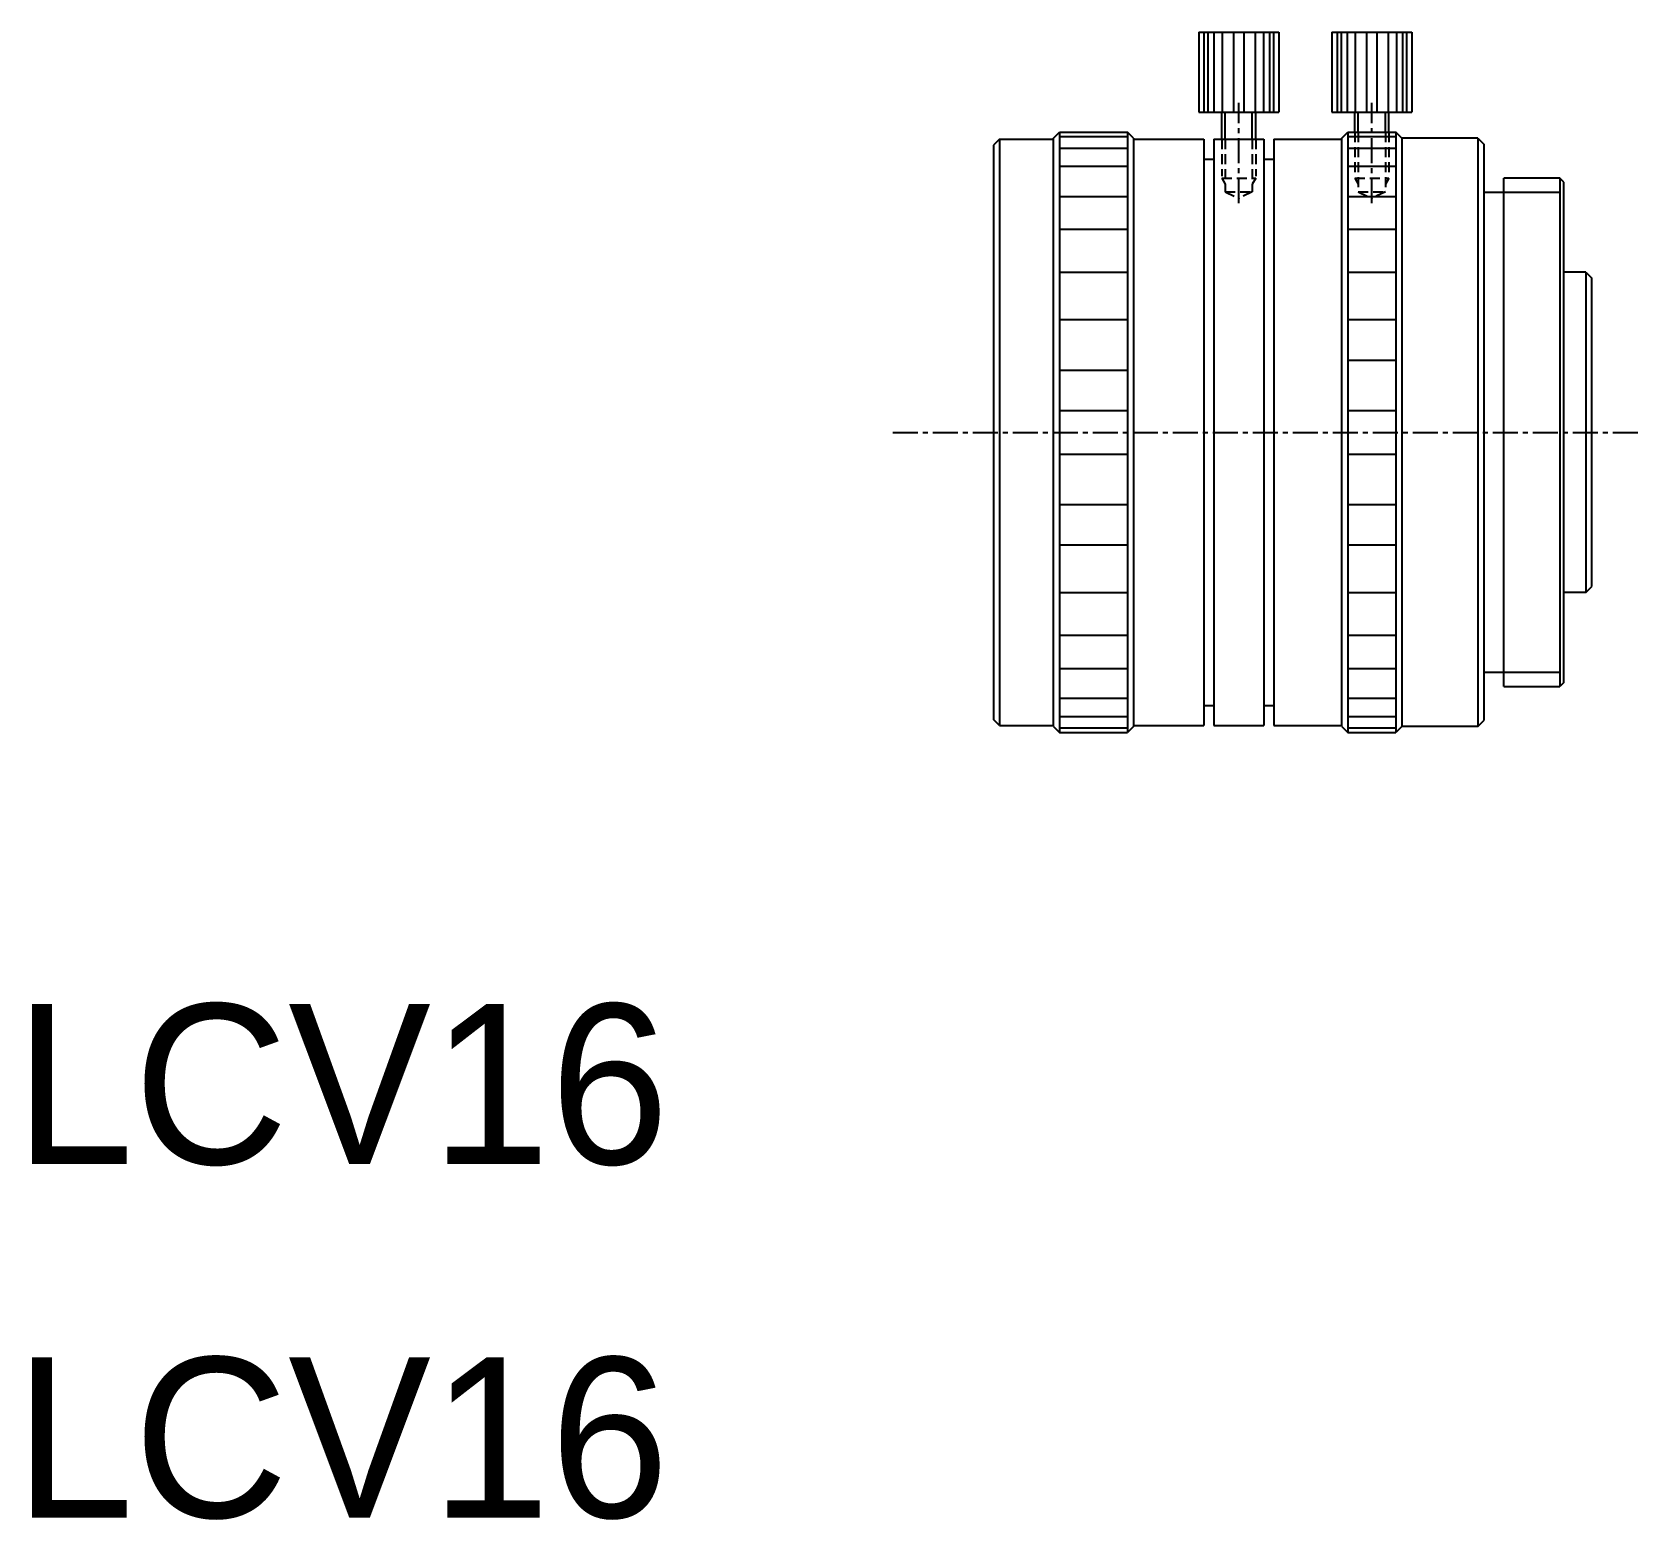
# Model space of a CAD drawing. Extents: x 115.6 to 196, y 128.1 to 202.5.
import ezdxf

# ---------------------------------------------------------------- set-up
doc = ezdxf.new("R2010")
doc.units = 0
doc.linetypes.add('CENTER', pattern=[2, 1.25, -0.25, 0.25, -0.25])
doc.linetypes.add('DASHED', pattern=[0.75, 0.5, -0.25])
doc.layers.get('0').update_dxf_attribs({"linetype": 'CONTINUOUS'})
doc.layers.add('CENTER', color=1, linetype='CENTER')

msp = doc.modelspace()

# ---------------------------------------------------------------- linework, layer by layer
at = {"color": 7, "linetype": 'CONTINUOUS'}
for p, q in [((173.954, 202.471), (177.954, 202.471)), ((173.954, 202.471), (173.954, 198.471)), ((177.954, 202.471), (177.954, 198.471)), ((180.604, 202.471), (184.604, 202.471)), ((180.604, 202.471), (180.604, 198.471)), ((184.604, 202.471), (184.604, 198.471)), ((173.954, 198.471), (177.954, 198.471)), ((175.104, 197.121), (175.104, 198.471)), ((176.804, 197.121), (176.804, 198.471)), ((180.604, 198.471), (184.604, 198.471)), ((181.754, 197.471), (181.754, 198.471)), ((183.454, 197.471), (183.454, 198.471)), ((164.004, 197.121), (163.704, 196.821)), ((164.004, 197.121), (166.704, 197.121)), ((164.004, 197.121), (164.004, 167.821)), ((166.704, 197.171), (167.004, 197.471)), ((166.704, 167.771), (166.704, 197.171)), ((167.004, 197.471), (167.004, 167.471)), ((167.004, 197.471), (170.404, 197.471)), ((170.404, 197.471), (170.404, 167.471)), ((170.704, 197.171), (170.404, 197.471)), ((170.704, 197.171), (170.704, 167.771)), ((170.704, 197.121), (174.204, 197.121)), ((174.204, 197.121), (174.204, 167.821)), ((174.704, 197.121), (174.704, 167.821)), ((174.704, 197.121), (177.204, 197.121)), ((177.204, 197.121), (177.204, 167.821)), ((177.704, 197.121), (177.704, 167.821)), ((177.704, 197.121), (181.104, 197.121)), ((181.104, 197.171), (181.404, 197.471)), ((181.104, 167.771), (181.104, 197.171)), ((181.404, 197.471), (183.804, 197.471)), ((181.404, 197.471), (181.404, 167.471)), ((183.804, 197.471), (183.804, 167.471)), ((184.104, 197.171), (183.804, 197.471)), ((184.104, 197.171), (184.104, 167.771)), ((187.904, 197.171), (184.104, 197.171)), ((187.904, 197.171), (188.204, 196.871)), ((187.904, 197.171), (187.904, 167.771)), ((188.204, 196.871), (188.204, 168.071)), ((163.704, 196.821), (163.704, 168.121)), ((174.204, 196.121), (174.704, 196.121)), ((177.204, 196.121), (177.704, 196.121)), ((188.204, 194.471), (189.204, 194.471)), ((189.204, 169.771), (189.204, 195.171)), ((192.004, 195.171), (189.204, 195.171)), ((192.004, 195.171), (192.004, 169.771)), ((192.204, 194.971), (192.004, 195.171)), ((192.204, 170.471), (192.204, 194.971)), ((193.304, 190.471), (192.204, 190.471)), ((193.304, 190.471), (193.604, 190.171)), ((193.304, 190.471), (193.304, 174.471)), ((193.604, 174.771), (193.604, 190.171)), ((193.304, 174.471), (192.204, 174.471)), ((193.304, 174.471), (193.604, 174.771)), ((189.204, 170.471), (188.204, 170.471)), ((192.204, 169.971), (192.204, 170.471)), ((189.204, 169.771), (192.004, 169.771)), ((192.204, 169.971), (192.004, 169.771)), ((174.204, 168.821), (174.704, 168.821)), ((177.204, 168.821), (177.704, 168.821)), ((164.004, 167.821), (163.704, 168.121)), ((187.904, 167.771), (188.204, 168.071)), ((164.004, 167.821), (166.704, 167.821)), ((166.704, 167.771), (167.004, 167.471)), ((167.004, 167.471), (170.404, 167.471)), ((170.704, 167.771), (170.404, 167.471)), ((170.704, 167.821), (174.204, 167.821)), ((174.704, 167.821), (177.204, 167.821)), ((177.704, 167.821), (181.104, 167.821)), ((181.104, 167.771), (181.404, 167.471)), ((181.404, 167.471), (183.804, 167.471)), ((184.104, 167.771), (183.804, 167.471)), ((187.904, 167.771), (184.104, 167.771)), ((187.904, 167.771), (185.986, 167.771))]:
    msp.add_line(p, q, dxfattribs=at)
at = {"color": 3, "linetype": 'CONTINUOUS'}
for p, q in [((174.219, 202.471), (174.219, 198.471)), ((174.419, 202.471), (174.419, 198.471)), ((174.719, 202.471), (174.719, 198.471)), ((175.127, 202.471), (175.127, 198.471)), ((175.696, 202.471), (175.696, 198.471)), ((176.212, 202.471), (176.212, 198.471)), ((176.781, 202.471), (176.781, 198.471)), ((177.19, 202.471), (177.19, 198.471)), ((177.49, 202.471), (177.49, 198.471)), ((177.69, 202.471), (177.69, 198.471)), ((180.869, 202.471), (180.869, 198.471)), ((181.069, 202.471), (181.069, 198.471)), ((181.369, 202.471), (181.369, 198.471)), ((181.777, 202.471), (181.777, 198.471)), ((182.346, 202.471), (182.346, 198.471)), ((182.862, 202.471), (182.862, 198.471)), ((183.431, 202.471), (183.431, 198.471)), ((183.84, 202.471), (183.84, 198.471)), ((184.14, 202.471), (184.14, 198.471)), ((184.34, 202.471), (184.34, 198.471)), ((175.274, 197.121), (175.274, 198.471)), ((176.634, 197.121), (176.634, 198.471)), ((181.924, 197.471), (181.924, 198.471)), ((183.284, 197.471), (183.284, 198.471)), ((170.404, 197.243), (167.004, 197.243)), ((183.804, 197.243), (181.404, 197.243)), ((167.004, 196.666), (170.404, 196.666)), ((181.404, 196.666), (183.804, 196.666)), ((170.404, 195.761), (167.004, 195.761)), ((183.804, 195.761), (181.404, 195.761)), ((189.204, 194.471), (192.004, 194.471)), ((167.004, 194.261), (170.404, 194.261)), ((181.404, 194.261), (183.804, 194.261)), ((170.404, 192.612), (167.004, 192.612)), ((183.804, 192.612), (181.404, 192.612)), ((167.004, 190.471), (170.404, 190.471)), ((181.404, 190.471), (183.804, 190.471)), ((170.404, 188.101), (167.004, 188.101)), ((183.804, 188.101), (181.404, 188.101)), ((181.404, 186.075), (183.804, 186.075)), ((167.004, 185.575), (170.404, 185.575)), ((167.004, 183.558), (170.404, 183.558)), ((181.404, 183.558), (183.804, 183.558)), ((167.004, 181.383), (170.404, 181.383)), ((181.404, 181.383), (183.804, 181.383)), ((167.004, 178.866), (170.404, 178.866)), ((181.404, 178.866), (183.804, 178.866)), ((170.404, 176.84), (167.004, 176.84)), ((183.804, 176.84), (181.404, 176.84)), ((167.004, 174.471), (170.404, 174.471)), ((181.404, 174.471), (183.804, 174.471)), ((170.404, 172.329), (167.004, 172.329)), ((183.804, 172.329), (181.404, 172.329)), ((167.004, 170.68), (170.404, 170.68)), ((181.404, 170.68), (183.804, 170.68)), ((192.004, 170.471), (189.204, 170.471)), ((170.404, 169.18), (167.004, 169.18)), ((183.804, 169.18), (181.404, 169.18)), ((167.004, 168.275), (170.404, 168.275)), ((181.404, 168.275), (183.804, 168.275)), ((170.404, 167.699), (167.004, 167.699)), ((183.804, 167.699), (181.404, 167.699))]:
    msp.add_line(p, q, dxfattribs=at)
at = {"color": 3, "linetype": 'DASHED'}
for p, q in [((175.104, 197.121), (175.104, 195.271)), ((175.274, 197.121), (175.274, 194.491)), ((176.634, 197.121), (176.634, 194.491)), ((176.804, 197.121), (176.804, 195.271)), ((181.754, 197.471), (181.754, 195.271)), ((181.924, 197.471), (181.924, 194.491)), ((183.284, 197.471), (183.284, 194.491)), ((183.454, 197.471), (183.454, 195.271)), ((175.104, 195.171), (176.804, 195.171)), ((175.104, 195.171), (175.274, 194.876)), ((175.274, 194.491), (175.954, 194.167)), ((175.274, 194.491), (176.634, 194.491)), ((176.634, 194.491), (175.954, 194.167)), ((176.804, 195.171), (176.634, 194.876)), ((181.754, 195.171), (183.454, 195.171)), ((181.754, 195.171), (181.924, 194.876)), ((181.924, 194.491), (183.284, 194.491)), ((181.924, 194.491), (182.604, 194.167)), ((183.284, 194.491), (182.604, 194.167)), ((183.454, 195.171), (183.284, 194.876))]:
    msp.add_line(p, q, dxfattribs=at)
at = {"layer": 'CENTER', "color": 1, "linetype": 'CENTER'}
for p, q in [((175.954, 193.925), (175.954, 198.946)), ((182.604, 193.925), (182.604, 198.946)), ((158.659, 182.471), (196.004, 182.471))]:
    msp.add_line(p, q, dxfattribs=at)

# ---------------------------------------------------------------- texts
at = {"color": 7, "linetype": 'CONTINUOUS'}
for p in [(114.771, 145.91), (114.771, 128.249)]:
    msp.add_text('LCV16', height=8, dxfattribs=at).set_placement(p)

doc.saveas('drawing.dxf')
